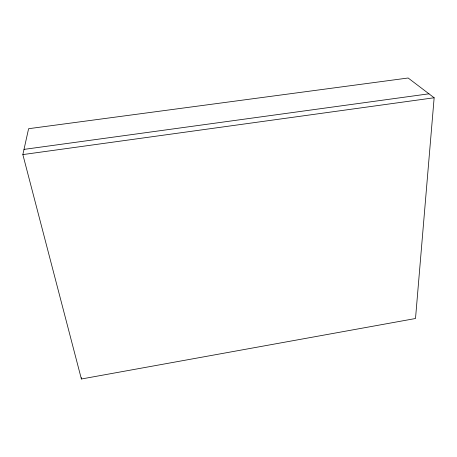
<?xml version="1.0" encoding="UTF-8"?>
<svg xmlns="http://www.w3.org/2000/svg" width="457" height="457" viewBox="0 0 457 457"><rect width="100%" height="100%" fill="white"/><g stroke="black" fill="none" stroke-linecap="round" stroke-linejoin="round"><path stroke-width="0.69" d="M81.392 378.996L22.85 154.586L28.597 128.703L408.147 78.004L434.15 97.764L415.51 318.512L81.392 378.996L81.42 377.682M24.004 149.388L428.952 93.816M22.85 154.586L434.15 97.764"/></g></svg>
